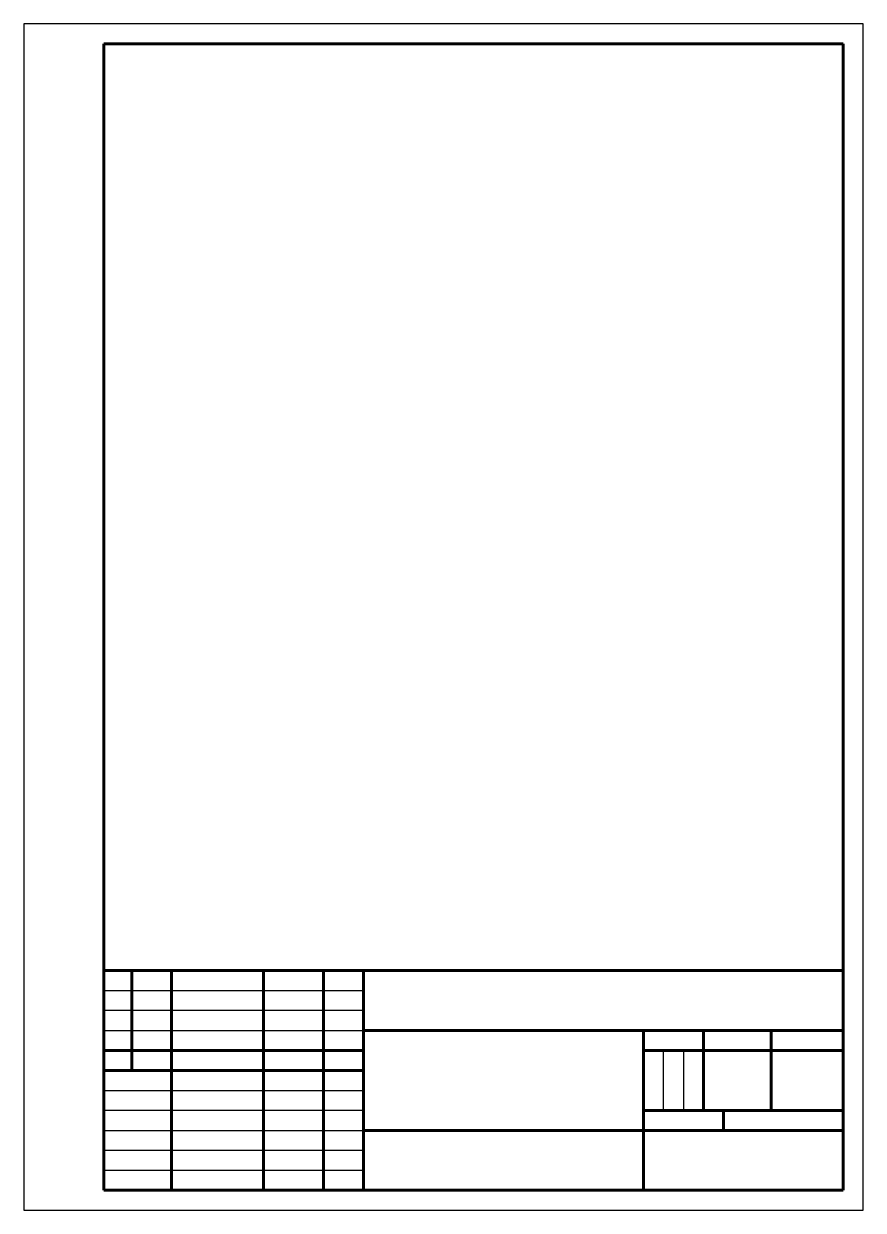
# Model space of a CAD drawing. Header units: inches. Extents: x 0 to 210, y 0 to 297.
import ezdxf

# ---------------------------------------------------------------- set-up
doc = ezdxf.new("R2010")
doc.units = ezdxf.units.IN
doc.header["$MEASUREMENT"] = 0
doc.layers.add('Основные линии', color=7, linetype='Continuous', lineweight=60)
doc.layers.add('Тонкие линии', color=7, linetype='Continuous', lineweight=30)

msp = doc.modelspace()

# ---------------------------------------------------------------- linework, layer by layer
at = {"layer": 'Основные линии'}
for p, q in [((205, 292), (20, 292)), ((20, 292), (20, 5)), ((205, 5), (205, 292)), ((20, 60), (205, 60)), ((20, 60), (27, 60)), ((20, 60), (27, 60)), ((20, 60), (20, 35)), ((27, 60), (37, 60)), ((27, 60), (27, 35)), ((37, 60), (37, 5)), ((37, 60), (60, 60)), ((60, 60), (60, 5)), ((60, 60), (75, 60)), ((75, 60), (75, 5)), ((85, 5), (85, 60)), ((85, 45), (205, 45)), ((155, 5), (155, 45)), ((170, 25), (170, 45)), ((187, 40), (187, 45)), ((187, 45), (187, 25)), ((205, 45), (205, 20)), ((205, 45), (205, 40)), ((85, 40), (20, 40)), ((205, 40), (155, 40)), ((155, 40), (155, 25)), ((205, 40), (187, 40)), ((20, 35), (85, 35)), ((155, 25), (205, 25)), ((187, 25), (170, 25)), ((175, 20), (175, 25)), ((205, 20), (85, 20)), ((20, 5), (205, 5)), ((75, 5), (90, 5)), ((75, 5), (85, 5)), ((85, 5), (155, 5))]:
    msp.add_line(p, q, dxfattribs=at)
at = {"layer": 'Тонкие линии'}
for p, q in [((210, 297), (0, 297)), ((0, 297), (0, 0)), ((210, 0), (210, 297)), ((20, 55), (85, 55)), ((85, 55), (85, 50)), ((85, 50), (20, 50)), ((20, 50), (20, 45)), ((20, 45), (85, 45)), ((85, 45), (85, 40)), ((20, 40), (20, 30)), ((160, 25), (160, 40)), ((160, 40), (165, 40)), ((165, 40), (165, 25)), ((20, 30), (85, 30)), ((85, 30), (85, 25)), ((85, 25), (20, 25)), ((20, 25), (20, 20)), ((20, 20), (85, 20)), ((85, 20), (85, 15)), ((85, 15), (20, 15)), ((20, 15), (20, 10)), ((20, 10), (85, 10)), ((0, 0), (210, 0))]:
    msp.add_line(p, q, dxfattribs=at)

doc.saveas('drawing.dxf')
